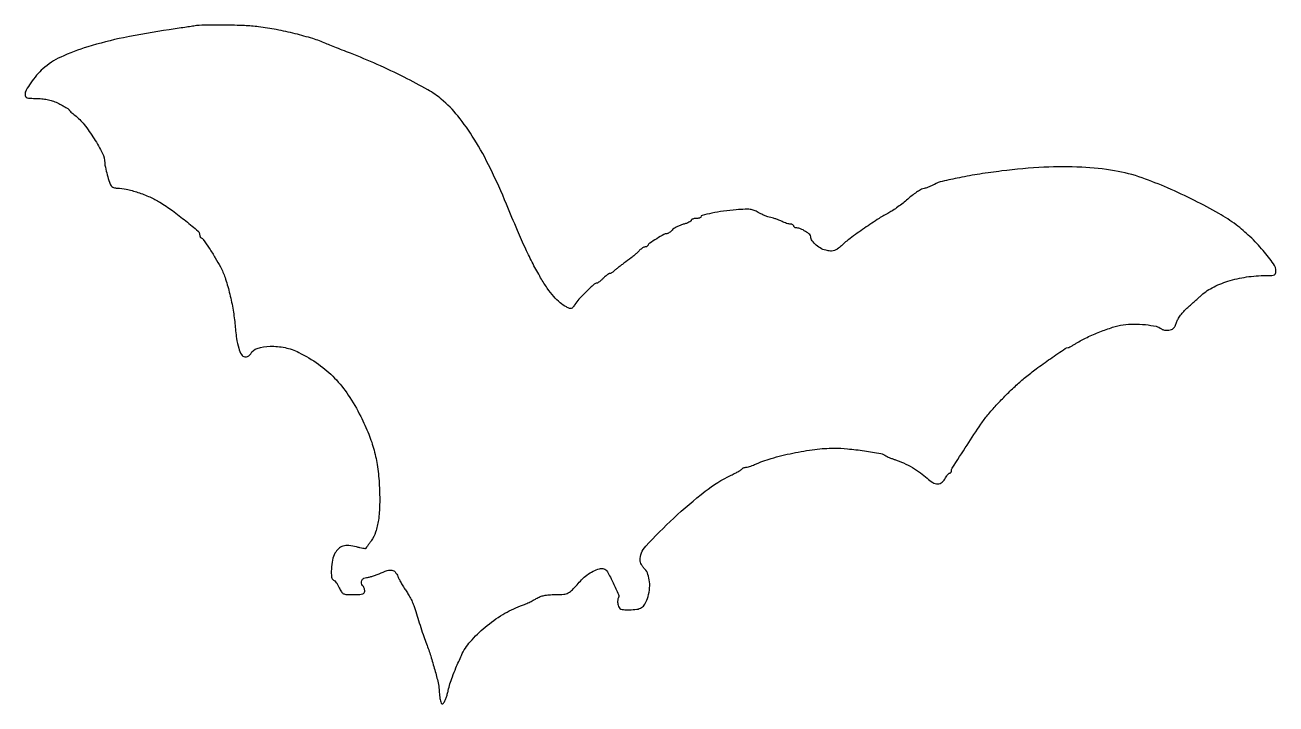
# Model space of a CAD drawing. Extents: x 0 to 659, y 0 to 358.
import ezdxf

# ---------------------------------------------------------------- set-up
doc = ezdxf.new("R2010")
doc.units = 0

msp = doc.modelspace()

# ---------------------------------------------------------------- linework, layer by layer
msp.add_lwpolyline([(89, 357.34152, -0.00103), (87.472754, 357.108861, -0.000128), (84.15, 356.610547, -0.000151), (80.203505, 356.020941, -0.000125), (76, 355.395309, 0.012949), (51.96027, 351.184592, 0.025085), (33.058472, 346.369178, 0.031391), (18.780007, 340.955984, 0.077925), (9.458431, 334.83983, 0.030557), (6.084525, 331.384629, 0.026379), (2.97578, 327.376192, 0.024777), (0.61559, 323.58948, 0.127641), (0, 321.217359, 0.145552), (0.300391, 320.207319, 0.172349), (1.088478, 319.60659, 0.065097), (2.730139, 319.307948, 0.008225), (6.339173, 319.187045, -0.021024), (9.597769, 318.994301, -0.031946), (12.395174, 318.528514, -0.03332), (15.022377, 317.72882, -0.025848), (17.760151, 316.526577, -0.00862), (19.730898, 315.493805, -0.012192), (21.445826, 314.50203, -0.008381), (22.830409, 313.623381, -0.145453), (23.170978, 313.218787, 0.090471), (23.444325, 312.811644, 0.011505), (24.201167, 312.06878, 0.013175), (25.151914, 311.223536, 0.010612), (26.215972, 310.364567, -0.061242), (31.106242, 305.524314, -0.02618), (36.429267, 298.002473, -0.024237), (40.800125, 290.280124, -0.111017), (42.044133, 285.314077, 0.049253), (42.335922, 282.948918, 0.01091), (43.31905, 278.982967, 0.009885), (44.462443, 275.074222, 0.066672), (45.315683, 273.25, 0.110744), (45.800878, 272.770436, 0.048954), (46.61245, 272.367188, 0.045178), (47.593234, 272.092557, 0.045713), (48.603501, 272, -0.056447), (53.31077, 271.466878, -0.023358), (59.491837, 269.741198, -0.023288), (65.789162, 267.331023, -0.035385), (70.977144, 264.611364, -0.018561), (77.669603, 260.123643, -0.013707), (84.741246, 254.689206, -0.00667), (91.175185, 249.314063, -0.218762), (92, 247.519098, 0.054064), (92.058779, 246.97708, 0.055711), (92.232318, 246.466027, 0.061696), (92.488018, 246.059891, 0.1223), (92.790869, 245.833333, -0.142386), (93.902332, 244.931306, -0.004993), (97.047412, 240.296313, -0.010036), (100.256022, 235.247531, -0.013114), (102.973217, 230.5, -0.042723), (105.367507, 224.96414, -0.018584), (107.62759, 217.26855, -0.018093), (109.456752, 208.782792, -0.021525), (110.543639, 200.664014, 0.012512), (111.442892, 192.883049, 0.037298), (112.584526, 187.646254, 0.058275), (113.985263, 184.384472, 0.229754), (115.743201, 183.189316, 0.075361), (116.678408, 183.194015, 0.077571), (117.560256, 183.476782, 0.077732), (118.312516, 184.014146, 0.076138), (118.871033, 184.759023, -0.199237), (122.380293, 187.632269, -0.066016), (129.081601, 188.719999, -0.058899), (136.964654, 188.0198, -0.064893), (144.195949, 185.495472, -0.037075), (154.573918, 179.28054, -0.047026), (163.060106, 172.020609, -0.045272), (170.277609, 163.070736, -0.030862), (176.850462, 151.761229, -0.020158), (181.063535, 142.438626, -0.030142), (183.90762, 133.96634, -0.030672), (185.679737, 125.325494, -0.021927), (186.636898, 115.5, -0.017341), (186.824401, 105.411719, -0.032184), (186.166779, 97.25414, -0.040331), (184.702678, 90.869094, -0.082376), (182.379296, 86.299762, 0.000771), (181.294673, 84.822255, 0.001158), (180.353341, 83.529516, 0.000457), (179.548772, 82.417059, 0.026386), (179.412089, 82.204973, -0.31274), (179.2258, 82.11616, -0.004442), (177.941282, 82.336943, -0.010433), (176.418222, 82.645629, -0.006461), (174.642139, 83.068526, 0.039665), (170.548703, 83.760183, 0.093698), (167.481811, 83.456332, 0.116006), (165.144367, 82.128591, 0.082323), (163.291067, 79.735513, 0.073172), (161.999914, 76.182991, 0.037177), (161.390714, 71.457127, 0.03236), (161.437917, 67.09393, 0.289957), (162.530148, 65.626805, -0.11609), (163.1468, 65.207142, -0.0263), (163.957781, 64.223554, -0.025874), (164.794722, 62.960449, -0.0226), (165.53837, 61.560384, 0.030676), (166.728926, 59.403688, 0.14238), (167.785374, 58.47298, 0.099153), (169.369686, 58.082439, 0.011007), (173.113941, 58, 0.009428), (176.361545, 58.061243, 0.064857), (177.932492, 58.326452, 0.164346), (178.704157, 58.880333, 0.156884), (179, 59.8, 0.053676), (178.916859, 60.572234, 0.038543), (178.667245, 61.404005, 0.039117), (178.301216, 62.167994, 0.065196), (177.867217, 62.732783, -0.156122), (177.2049, 64.018586, -0.153117), (177.405212, 65.461312, -0.145509), (178.410747, 66.583058, -0.138624), (179.88571, 67, 0.05946), (180.931454, 67.124801, 0.01402), (182.632405, 67.5875, 0.014241), (184.570775, 68.23441, 0.013591), (186.5, 69, -0.021303), (190.839558, 70.645121, -0.117684), (193.311216, 70.856888, -0.187119), (195.010351, 69.886775, -0.071692), (196.430936, 67.511051, 0.021685), (197.210992, 65.850414, 0.0092), (198.392432, 63.692451, 0.009082), (199.73979, 61.431761, 0.011752), (201.061279, 59.410935, -0.022529), (202.373431, 57.306759, -0.014994), (203.692695, 54.788394, -0.01511), (204.82784, 52.262431, -0.028375), (205.564199, 50.149883, 0.005303), (206.929002, 45.564064, 0.004071), (208.513566, 40.583322, 0.004145), (210.110126, 35.836301, 0.0076), (211.501512, 32, -0.014166), (213.704535, 25.667691, -0.009502), (215.87796, 18.316606, -0.007914), (217.641194, 11.486495, -0.052451), (218.104129, 8, 0.014505), (218.189345, 6.485598, 0.010939), (218.367529, 4.828199, 0.011084), (218.603811, 3.27679, 0.024985), (218.867081, 2.117272, 0.018591), (219.272947, 0.851993, 0.188371), (219.63059, 0.44419, 0.304903), (220.059531, 0.493058, 0.043211), (220.716304, 1.158167, 0.072828), (221.239288, 2.016317, 0.016264), (221.860326, 3.620338, 0.01655), (222.461472, 5.537963, 0.015321), (222.951718, 7.540895, -0.022117), (223.837179, 10.956823, -0.015666), (225.117768, 14.705408, -0.011336), (227.016592, 19.415776, -0.004135), (229.910692, 26, -0.075744), (234.561968, 33.199465, -0.037415), (242.388338, 40.806718, -0.036565), (251.70778, 47.506619, -0.049988), (261.009023, 52.003298, 0.012688), (263.153347, 52.849348, 0.009145), (265.502621, 53.896968, 0.009246), (267.701347, 54.976067, 0.019712), (269.349585, 55.907038, -0.043235), (271.324001, 56.902928, -0.043498), (273.436295, 57.54202, -0.035378), (275.981742, 57.890701, -0.016354), (279.322579, 58, 0.019447), (283.853913, 58.176306, 0.108369), (286.168419, 58.876254, 0.074367), (288.357017, 60.567939, 0.006365), (293.208747, 65.759501, -0.050108), (295.998374, 68.265139, -0.043139), (299.369388, 70.310934, -0.045011), (302.615141, 71.567138, -0.147722), (304.888826, 71.535285, -0.190335), (306.763977, 70.008032, -0.01445), (309.85424, 64.104321, -0.01304), (312.631942, 58.00348, -0.243325), (312.476017, 55.961194, 0.100555), (312.262111, 55.380858, 0.034558), (312.186979, 54.484391, 0.032696), (312.239239, 53.457401, 0.032434), (312.424909, 52.443165, 0.07208), (312.974865, 51.104551, 0.162573), (313.793138, 50.394445, 0.086538), (315.232357, 50.072953, 0.011782), (318.327922, 50, 0.034053), (322.284055, 50.269747, 0.104745), (324.796178, 51.172217, 0.121199), (326.517542, 52.926389, 0.053644), (327.872149, 55.899223, 0.047508), (328.902321, 60.391531, 0.054739), (328.99507, 64.784916, 0.061293), (328.177179, 68.609231, 0.103943), (326.5, 71.405499, -0.029665), (325.543232, 72.56925, -0.029963), (324.734375, 73.834307, -0.031403), (324.168596, 75.01706, -0.096145), (324, 75.885739, -0.189816), (326.982637, 83.459306, -0.01688), (341.733981, 98.249146, -0.022875), (358.236106, 112.353094, -0.053799), (372, 120.867089, 0.008126), (374.131377, 121.930316, 0.011639), (375.982292, 122.946895, 0.007634), (377.483693, 123.848508, 0.150242), (377.833333, 124.25, -0.135796), (378.069842, 124.537635, -0.056892), (378.513939, 124.779688, -0.050566), (379.077733, 124.944452, -0.045851), (379.682204, 125, 0.058536), (380.47124, 125.092692, 0.016152), (381.678197, 125.421767, 0.016084), (383.031264, 125.886205, 0.016183), (384.348871, 126.435804, -0.036728), (393.112121, 129.675587, -0.019126), (404.429049, 132.474395, -0.019062), (416.127272, 134.43531, -0.031399), (426.130979, 135.088319, -0.024892), (433.254646, 134.750646, -0.012505), (442.195728, 133.653046, -0.007895), (450.768894, 132.243584, -0.120058), (453.5, 131.031446, 0.055162), (454.109399, 130.660774, 0.010357), (455.305424, 130.133043, 0.010967), (456.735977, 129.573411, 0.009844), (458.24187, 129.055454, -0.029144), (462.817801, 127.281338, -0.023733), (467.491402, 124.874334, -0.024225), (471.777906, 122.117802, -0.037063), (475.172979, 119.292686, 0.056156), (478.179589, 116.978832, 0.141458), (480.822819, 116.268099, 0.173174), (483.091078, 117.125303, 0.094059), (484.985559, 119.473016, -0.023792), (485.564229, 120.44064, -0.031521), (486.184804, 121.257699, -0.032653), (486.764185, 121.845866, -0.183944), (487.16898, 122, 0.122577), (487.485923, 122.078885, 0.100764), (487.755888, 122.301119, 0.091117), (487.937261, 122.633523, 0.079607), (488, 123.025084, -0.143835), (488.456837, 124.580285, -0.000937), (496.278551, 136.69517, -0.003256), (503.554839, 147.760506, -0.027193), (507.144711, 152.556328, -0.012564), (511.682588, 157.708723, -0.009507), (516.908636, 163.139306, -0.009625), (522.218627, 168.250513, -0.015047), (527, 172.418658, -0.013599), (532.659193, 176.808031, -0.006411), (540.188652, 182.179715, -0.002013), (547.995222, 187.55296, -0.150829), (549.443452, 188, 0.116635), (549.826966, 188.090696, 0.006076), (550.960308, 188.675828, 0.009347), (552.297508, 189.419311, 0.006635), (553.769872, 190.300691, -0.026595), (559.466222, 193.408876, -0.018179), (566.22837, 196.347616, -0.018362), (572.961886, 198.705976, -0.035455), (578.519668, 200.003142, -0.039141), (584.006278, 200.44395, -0.027198), (590.218541, 200.117793, -0.02528), (595.808079, 199.230744, -0.121457), (598.689528, 197.840037, 0.094192), (599.33573, 197.48402, 0.036958), (600.32754, 197.23936, 0.034939), (601.468122, 197.127087, 0.036606), (602.595338, 197.177742, 0.065132), (603.998328, 197.533246, 0.104905), (605.020903, 198.213915, 0.082459), (605.835181, 199.379188, 0.028405), (606.616611, 201.287981, -0.051503), (607.413356, 203.00396, -0.023911), (608.772174, 205.053648, -0.023387), (610.418226, 207.089199, -0.030084), (612.122155, 208.787981, 0.001621), (613.92571, 210.39222, 0.00127), (615.872326, 212.143969, 0.001283), (617.675196, 213.783101, 0.003149), (618.990048, 215, -0.067949), (625.353442, 219.517329, -0.043948), (633.707399, 222.988486, -0.040301), (643.391007, 225.208984, -0.035284), (653.75, 225.980191, 0.010207), (656.808408, 226.05418, 0.087422), (658.139823, 226.350514, 0.201727), (658.775146, 226.993653, 0.095583), (659, 228.159131, 0.157008), (657.714337, 232.152452, 0.021489), (652.235218, 239.126598, 0.02487), (645.293875, 246.450006, 0.029133), (638, 252.646052, 0.031935), (628.909919, 258.628873, 0.013671), (616.079111, 265.487656, 0.01344), (601.930997, 272.091194, 0.016983), (588.5, 277.391171, 0.044634), (573.976945, 281.140996, 0.028652), (556.657749, 282.986934, 0.025167), (536.784805, 282.958504, 0.017684), (514.5, 281.012158, 0.008443), (502.991376, 279.397753, 0.010084), (492.208992, 277.475526, 0.008933), (483.214422, 275.516481, 0.063568), (479.047292, 273.951368, -0.01561), (477.505848, 273.197179, -0.012603), (475.807086, 272.48174, -0.012797), (474.204494, 271.90072, -0.031738), (472.998108, 271.581391, 0.082328), (471.692142, 271.090427, 0.017306), (469.616078, 269.793211, 0.017699), (467.28659, 268.100129, 0.01595), (464.998108, 266.189008, -0.014368), (462.572754, 264.150529, -0.011237), (459.829869, 262.075148, -0.011397), (457.187466, 260.257772, -0.027085), (455.124852, 259.06162, 0.026123), (449.917929, 256.055386, 0.007511), (442.188671, 250.870625, 0.007482), (434.625922, 245.461877, 0.026664), (430.033055, 241.677976, -0.020504), (427.917411, 239.890789, -0.082042), (426.43167, 239.085445, -0.093514), (424.867487, 238.854611, -0.031226), (422.556763, 239.09206, -0.078718), (419.662992, 240.057273, -0.055991), (416.818868, 241.965366, -0.058811), (414.682597, 244.256084, -0.159594), (414, 246.340156, 0.222623), (413.425116, 247.567326, 0.033231), (411.159852, 249.212571, 0.036771), (408.580428, 250.58247, 0.104047), (406.595708, 251, -0.060785), (405.985508, 251.074457, -0.079408), (405.468739, 251.29375, -0.097357), (405.122759, 251.6186, -0.156967), (405, 252, 0.170265), (404.866026, 252.382023, 0.093877), (404.485937, 252.70806, 0.074587), (403.919433, 252.929676, 0.055175), (403.25, 253.006161, -0.055209), (402.393244, 253.104106, -0.020745), (401.226037, 253.421641, -0.020253), (399.972841, 253.875693, -0.023196), (398.81736, 254.411911, 0.023315), (397.551554, 254.998962, 0.012676), (395.948271, 255.606619, 0.012606), (394.282853, 256.143258, 0.019487), (392.81736, 256.513624, -0.029289), (391.308063, 256.926682, -0.015762), (389.499975, 257.601513, -0.015648), (387.694312, 258.407942, -0.023653), (386.182556, 259.231116, 0.04363), (384.054757, 260.281929, 0.063911), (382.030841, 260.785507, 0.040988), (379.357409, 260.8772, 0.0086), (374.682556, 260.57363, 0.01295), (367.95481, 259.844573, 0.016719), (361.828424, 258.810095, 0.009549), (356.700697, 257.664457, 0.345849), (356, 256.772615, -0.26631), (355.829506, 256.475211, -0.05756), (355.265625, 256.226956, -0.045699), (354.457828, 256.056129, -0.029275), (353.5, 256, 0.03662), (352.542559, 255.929783, 0.055239), (351.734375, 255.717572, 0.072403), (351.181282, 255.406961, 0.232705), (351, 255.038544, -0.253064), (350.76282, 254.599939, -0.029479), (349.761328, 254.025976, -0.029687), (348.398805, 253.446514, -0.019933), (346.783246, 252.941634, 0.028365), (345.047815, 252.367015, 0.025351), (343.320317, 251.580687, 0.026198), (341.840653, 250.713267, 0.06854), (340.91595, 249.90309, -0.031443), (340.199322, 249.174783, -0.033557), (339.411686, 248.559033, -0.035673), (338.668065, 248.128192, -0.113941), (338.112833, 248, 0.129098), (336.5431, 247.587832, 0.01005), (332.775732, 245.361957, 0.009166), (329.071988, 242.977086, 0.152893), (328.166667, 241.850539, -0.10689), (327.950499, 241.525218, -0.065933), (327.580387, 241.249846, -0.061562), (327.120453, 241.063459, -0.065607), (326.638908, 241, 0.103069), (326.066545, 240.880748, 0.035122), (325.310107, 240.485938, 0.033165), (324.51285, 239.919698, 0.032603), (323.792611, 239.25, -0.013826), (322.452127, 237.906329, -0.018389), (321.157546, 236.76593, -0.010163), (319.300312, 235.30939, -0.001521), (315.5, 232.46984, 0.003886), (313.871705, 231.241152, 0.004063), (312.28683, 230.005203, 0.003904), (310.934942, 228.915867, 0.017891), (310.178571, 228.25, -0.030057), (309.607765, 227.77162, -0.030416), (308.985897, 227.367188, -0.031925), (308.403429, 227.084399, -0.097344), (307.974026, 227, 0.140695), (307.490838, 226.86129, 0.019325), (306.61595, 226.265625, 0.020937), (305.61283, 225.457311, 0.016317), (304.590909, 224.5, -0.014429), (303.575383, 223.541452, -0.018922), (302.591619, 222.729767, -0.016684), (301.738793, 222.122669, -0.142341), (301.295455, 221.984314, 0.182194), (299.891194, 221.423187, 0.006881), (295.700145, 217.48465, 0.012491), (291.758161, 213.481551, 0.049253), (289.655152, 210.739723, -0.02125), (288.545897, 209.112633, -0.160697), (287.794644, 208.586152, -0.170675), (286.901023, 208.626835, -0.024694), (285.220213, 209.403731, -0.055309), (281.854404, 211.671239, -0.03626), (278.513305, 214.949076, -0.030436), (275.131583, 219.29188, -0.018331), (271.640178, 224.810305, -0.012369), (267.647898, 232.071277, -0.010608), (263.801221, 239.898998, -0.007991), (259.42027, 249.720787, -0.00307), (253.636097, 263.5, 0.015804), (245.16218, 282.32851, 0.025192), (236.624929, 297.776181, 0.029734), (228.010641, 309.978682, 0.051132), (219.300271, 318.848466, 0.044902), (212.195085, 323.735992, 0.011348), (199.809859, 330.343834, 0.011709), (185.54242, 337.130445, 0.013122), (171.5, 342.973964, -0.000827), (167.141221, 344.663312, -0.001067), (163.14375, 346.230072, -0.000808), (159.797767, 347.555991, -0.009407), (158.5, 348.101191, 0.029181), (151.551904, 350.702095, 0.013834), (142.339032, 353.273412, 0.013523), (132.384177, 355.47302, 0.016841), (123.026234, 356.951917, 0.020629), (115.649585, 357.556736, 0.007277), (105.040735, 357.832654, 0.006498), (94.649725, 357.816585, 0.034687)], format="xyb", close=True)

doc.saveas('drawing.dxf')
